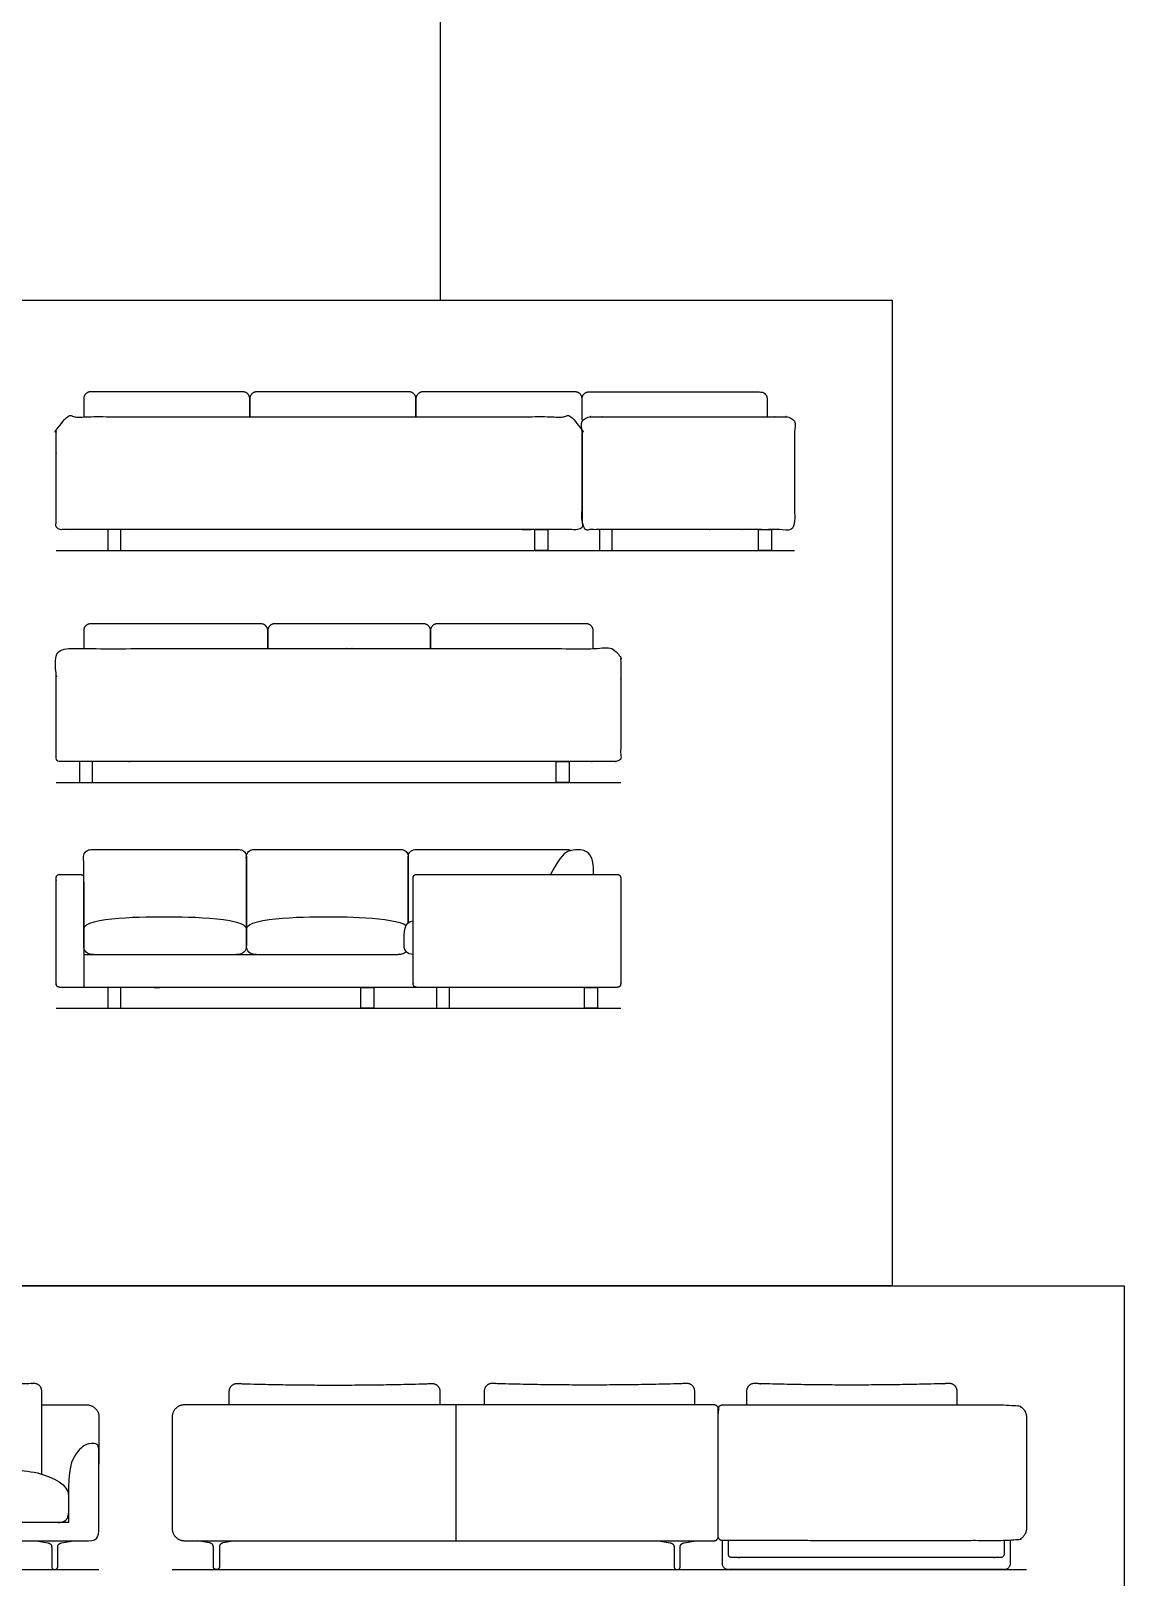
# Model space of a CAD drawing. Header units: metres. Extents: x 0 to 74.2, y -1.2 to 25.5.
# Drawn here: x 19.51 to 24.06, y 12.57 to 19.01 of the extents above; entities that cross this region are included whole.
import ezdxf

# ---------------------------------------------------------------- set-up
doc = ezdxf.new("R2010")
doc.units = ezdxf.units.M
doc.header["$MEASUREMENT"] = 0
for name, color, linetype, true_color in [('AG-DETAILS', 7, 'Continuous', 0x66ffff), ('AG-DIAGRAM', 7, 'Continuous', 0xfecc66), ('AG-FURNITURE', 7, 'Continuous', 0x66ccff), ('X-VPRT', 6, 'Continuous', 0xff00ff)]:
    doc.layers.add(name, color=color, linetype=linetype, true_color=true_color)

msp = doc.modelspace()

# ---------------------------------------------------------------- linework, layer by layer
at = {"layer": 'AG-DETAILS'}
msp.add_lwpolyline([(21.2805, 13.289), (21.2805, 12.7238)], dxfattribs=at)
at = {"layer": 'AG-DIAGRAM'}
for points in [[(19.6168, 16.845), (22.6902, 16.845)], [(19.6168, 15.8798), (21.9663, 15.8798)], [(19.6168, 14.94), (21.9663, 14.94)], [(16.2386, 12.6032), (19.7946, 12.6032)], [(20.0994, 12.6032), (23.6554, 12.6032)]]:
    msp.add_lwpolyline(points, dxfattribs=at)
at = {"layer": 'AG-FURNITURE'}
for p, q in [((19.5978, 12.6968), (19.5978, 12.6159)), ((19.5978, 12.6968), (19.5978, 12.6159)), ((19.6232, 12.6159), (19.6232, 12.6968)), ((19.6232, 12.6159), (19.6232, 12.6968)), ((20.2708, 12.6159), (20.2708, 12.6968)), ((20.2962, 12.6968), (20.2962, 12.6159)), ((22.1886, 12.6968), (22.1886, 12.6159)), ((22.214, 12.6159), (22.214, 12.6968))]:
    msp.add_line(p, q, dxfattribs=at)
for points in [[(19.8311, 16.9319), (19.8311, 16.845), (19.8851, 16.845), (19.8851, 16.9319)], [(21.6631, 16.9319), (21.6631, 16.845), (21.6091, 16.845), (21.6091, 16.9319)], [(21.8775, 16.9319), (21.8775, 16.845), (21.9315, 16.845), (21.9315, 16.9319)], [(22.5947, 16.9319), (22.5947, 16.845), (22.5407, 16.845), (22.5407, 16.9319)], [(19.7132, 15.9667), (19.7132, 15.8798), (19.7672, 15.8798), (19.7672, 15.9667)], [(21.752, 15.9667), (21.752, 15.8798), (21.698, 15.8798), (21.698, 15.9667)], [(19.8311, 15.0269), (19.8311, 14.94), (19.8851, 14.94), (19.8851, 15.0269)], [(20.9392, 15.0269), (20.9392, 14.94), (20.8852, 14.94), (20.8852, 15.0269)], [(21.1997, 15.0269), (21.1997, 14.94), (21.2536, 14.94), (21.2536, 15.0269)], [(21.8693, 15.0269), (21.8693, 14.94), (21.8153, 14.94), (21.8153, 15.0269)]]:
    msp.add_lwpolyline(points, close=True, dxfattribs=at)
for points in [[(19.7311, 15.1634), (20.0232, 15.1634), (21.0392, 15.1634)], [(19.5328, 12.7238), (19.5818, 12.7147)], [(19.5328, 12.7238), (19.5818, 12.7147)], [(19.6392, 12.7147), (19.6882, 12.7238)], [(19.6392, 12.7147), (19.6882, 12.7238)], [(20.2547, 12.7147), (20.2058, 12.7238)], [(20.3611, 12.7238), (20.3122, 12.7147)], [(22.1236, 12.7238), (22.1726, 12.7147)], [(22.23, 12.7147), (22.279, 12.7238)]]:
    msp.add_lwpolyline(points, dxfattribs=at)
msp.add_polyline3d([(21.1165, 15.0269, 0), (20.7217, 15.0269, 0), (20.0232, 15.0269, 0), (20.0486, 15.0269, 0), (19.7311, 15.0269, 0)], dxfattribs=at)
for points, weights, knots in [([(20.4226, 17.4018), (20.4226, 17.4391), (20.4226, 17.4763), (20.4226, 17.5054), (20.3935, 17.5054), (20.2139, 17.5054), (20.0697, 17.5054), (19.9255, 17.5054), (19.7602, 17.5054), (19.7311, 17.5054), (19.7311, 17.4763), (19.7311, 17.4391), (19.7311, 17.4018)], [1, 1, 1, 0.707106781186, 1, 1, 1, 1, 1, 0.707106781186, 1, 1, 1], [-1.381437, -1.381437, -1.381437, -1.13707, -1.13707, -0.987211, -0.987211, -0.040948, -0.040948, 0.905315, 0.905315, 1.055175, 1.055175, 1.299541, 1.299541, 1.299541]), ([(21.1141, 17.4018), (21.1141, 17.4391), (21.1141, 17.4763), (21.1141, 17.5054), (21.0851, 17.5054), (20.9197, 17.5054), (20.7755, 17.5054), (20.6171, 17.5054), (20.4517, 17.5054), (20.4226, 17.5054), (20.4226, 17.4763), (20.4226, 17.4391), (20.4226, 17.4018)], [1, 1, 1, 0.707106781186, 1, 1, 1, 1, 1, 0.707106781186, 1, 1, 1], [-1.381437, -1.381437, -1.381437, -1.13707, -1.13707, -0.987211, -0.987211, -0.040948, -0.040948, 0.905315, 0.905315, 1.055175, 1.055175, 1.299541, 1.299541, 1.299541]), ([(21.8057, 17.388), (21.8057, 17.4391), (21.8057, 17.4763), (21.8057, 17.5054), (21.7766, 17.5054), (21.6112, 17.5054), (21.467, 17.5054), (21.3086, 17.5054), (21.1432, 17.5054), (21.1141, 17.5054), (21.1141, 17.4763), (21.1141, 17.4391), (21.1141, 17.4018)], [1, 1, 1, 0.707106781186, 1, 1, 1, 1, 1, 0.707106781186, 1, 1, 1], [-1.381437, -1.381437, -1.381437, -1.13707, -1.13707, -0.987211, -0.987211, -0.040948, -0.040948, 0.905315, 0.905315, 1.055175, 1.055175, 1.299541, 1.299541, 1.299541]), ([(21.8057, 17.388), (21.8057, 17.4391), (21.8057, 17.4763), (21.8057, 17.5054), (21.8348, 17.5054), (22.0001, 17.5054), (22.2372, 17.5054), (22.3814, 17.5054), (22.5468, 17.5054), (22.5759, 17.5054), (22.5759, 17.4763), (22.5759, 17.4391), (22.5759, 17.4018)], [1, 1, 1, 0.707106781186, 1, 1, 1, 1, 1, 0.707106781186, 1, 1, 1], [-1.381437, -1.381437, -1.381437, -1.13707, -1.13707, -0.987211, -0.987211, -0.040948, -0.040948, 0.905315, 0.905315, 1.055175, 1.055175, 1.299541, 1.299541, 1.299541]), ([(20.7112, 17.4018), (19.7173, 17.4018), (19.6739, 17.4018), (19.6306, 17.4018), (19.6168, 17.4018), (19.6168, 17.388), (19.6168, 17.1669), (19.6168, 16.9457), (19.6168, 16.9319), (19.6306, 16.9319), (19.6808, 16.9319), (19.7311, 16.9319), (21.6914, 16.9319), (21.7416, 16.9319), (21.7919, 16.9319), (21.8057, 16.9319), (21.8057, 16.9457), (21.8057, 17.1669), (21.8057, 17.388), (21.8057, 17.4018), (21.7919, 17.4018), (21.7485, 17.4018), (21.7052, 17.4018), (20.7112, 17.4018)], [1, 1, 1, 1, 0.707106781187, 1, 1, 1, 0.707106781187, 1, 1, 1, 1, 1, 1, 0.707106781187, 1, 1, 1, 0.707106781187, 1, 1, 1, 1], [-9.416986, -9.416986, -9.416986, -7.137495, -6.852991, -6.852991, -6.781916, -6.781916, -5.330745, -5.330745, -5.25967, -5.25967, -4.483858, 0.938238, 0.938238, 1.267991, 1.267991, 1.339066, 1.339066, 2.790237, 2.790237, 2.861312, 2.861312, 3.145816, 5.425307, 5.425307, 5.425307]), ([(22.2479, 17.4018), (21.9062, 17.4018), (21.8628, 17.4018), (21.8195, 17.4018), (21.8057, 17.4018), (21.8057, 17.388), (21.8057, 17.1669), (21.8057, 16.9457), (21.8057, 16.9319), (21.8195, 16.9319), (21.8697, 16.9319), (21.92, 16.9319), (22.5759, 16.9319), (22.6261, 16.9319), (22.6764, 16.9319), (22.6902, 16.9319), (22.6902, 16.9457), (22.6902, 17.1669), (22.6902, 17.388), (22.6902, 17.4018), (22.6764, 17.4018), (22.633, 17.4018), (22.5897, 17.4018), (22.2479, 17.4018)], [1, 1, 1, 1, 0.707106781187, 1, 1, 1, 0.707106781187, 1, 1, 1, 1, 1, 1, 0.707106781187, 1, 1, 1, 0.707106781187, 1, 1, 1, 1], [-9.416986, -9.416986, -9.416986, -7.137495, -6.852991, -6.852991, -6.781916, -6.781916, -5.330745, -5.330745, -5.25967, -5.25967, -4.483858, 0.938238, 0.938238, 1.267991, 1.267991, 1.339066, 1.339066, 2.790237, 2.790237, 2.861312, 2.861312, 3.145816, 5.425307, 5.425307, 5.425307]), ([(20.4973, 16.4366), (20.4973, 16.4739), (20.4973, 16.5111), (20.4973, 16.5402), (20.4682, 16.5402), (20.3028, 16.5402), (20.1586, 16.5402), (19.9255, 16.5402), (19.7602, 16.5402), (19.7311, 16.5402), (19.7311, 16.5111), (19.7311, 16.4739), (19.7311, 16.4366)], [1, 1, 1, 0.707106781186, 1, 1, 1, 1, 1, 0.707106781186, 1, 1, 1], [-1.381437, -1.381437, -1.381437, -1.13707, -1.13707, -0.987211, -0.987211, -0.040948, -0.040948, 0.905315, 0.905315, 1.055175, 1.055175, 1.299541, 1.299541, 1.299541]), ([(21.1746, 16.4366), (21.1746, 16.4739), (21.1746, 16.5111), (21.1746, 16.5402), (21.1456, 16.5402), (20.9802, 16.5402), (20.836, 16.5402), (20.6918, 16.5402), (20.5264, 16.5402), (20.4973, 16.5402), (20.4973, 16.5111), (20.4973, 16.4739), (20.4973, 16.4366)], [1, 1, 1, 0.707106781186, 1, 1, 1, 1, 1, 0.707106781186, 1, 1, 1], [-1.381437, -1.381437, -1.381437, -1.13707, -1.13707, -0.987211, -0.987211, -0.040948, -0.040948, 0.905315, 0.905315, 1.055175, 1.055175, 1.299541, 1.299541, 1.299541]), ([(21.852, 16.4366), (21.852, 16.4739), (21.852, 16.5111), (21.852, 16.5402), (21.8229, 16.5402), (21.6575, 16.5402), (21.5133, 16.5402), (21.3691, 16.5402), (21.2037, 16.5402), (21.1746, 16.5402), (21.1746, 16.5111), (21.1746, 16.4739), (21.1746, 16.4366)], [1, 1, 1, 0.707106781186, 1, 1, 1, 1, 1, 0.707106781186, 1, 1, 1], [-1.381437, -1.381437, -1.381437, -1.13707, -1.13707, -0.987211, -0.987211, -0.040948, -0.040948, 0.905315, 0.905315, 1.055175, 1.055175, 1.299541, 1.299541, 1.299541]), ([(20.836, 16.4366), (20.8275, 16.4366), (20.8191, 16.4366), (20.4878, 16.4366), (19.7173, 16.4366), (19.6739, 16.4366), (19.6306, 16.4366), (19.6168, 16.4366), (19.6168, 16.4228), (19.6168, 16.2017), (19.6168, 15.9805), (19.6168, 15.9667), (19.6306, 15.9667), (19.6808, 15.9667), (19.7311, 15.9667), (20.329, 15.9667), (20.4878, 15.9667), (20.6465, 15.9667), (20.8053, 15.9667), (20.8206, 15.9667), (20.836, 15.9667), (20.8513, 15.9667), (20.8667, 15.9667), (21.0254, 15.9667), (21.1842, 15.9667), (21.3429, 15.9667), (21.852, 15.9667), (21.9022, 15.9667), (21.9525, 15.9667), (21.9663, 15.9667), (21.9663, 15.9805), (21.9663, 16.2017), (21.9663, 16.4228), (21.9663, 16.4366), (21.9525, 16.4366), (21.9091, 16.4366), (21.8658, 16.4366), (21.1842, 16.4366), (20.8529, 16.4366), (20.8444, 16.4366), (20.836, 16.4366)], [1, 1, 1, 1, 1, 1, 1, 0.707106781187, 1, 1, 1, 0.707106781187, 1, 1, 1, 1, 1, 1, 1, 1, 1, 1, 1, 1, 1, 1, 1, 1, 1, 0.707106781187, 1, 1, 1, 0.707106781187, 1, 1, 1, 1, 1, 1, 1], [-9.416986, -9.416986, -9.416986, -9.361489, -9.361489, -7.137495, -7.137495, -6.852991, -6.852991, -6.781916, -6.781916, -5.330745, -5.330745, -5.25967, -5.25967, -4.929917, -4.929917, -3.513251, -3.513251, -2.096584, -2.096584, -1.995839, -1.995839, -1.895095, -1.895095, -0.478428, -0.478428, 0.938238, 0.938238, 1.267991, 1.267991, 1.339066, 1.339066, 2.790237, 2.790237, 2.861312, 2.861312, 3.145816, 3.145816, 5.36981, 5.36981, 5.425307, 5.425307, 5.425307]), ([(19.7311, 15.2705), (19.7311, 15.5341), (19.7311, 15.5713), (19.7311, 15.6004), (19.7602, 15.6004), (19.9113, 15.6004), (20.0656, 15.6004), (20.2139, 15.6004), (20.3793, 15.6004), (20.4084, 15.6004), (20.4084, 15.5713), (20.4084, 15.5341), (20.4084, 15.2705)], [1, 1, 1, 0.707106781186, 1, 1, 1, 1, 1, 0.707106781186, 1, 1, 1], [-1.381437, -1.381437, -1.381437, -1.13707, -1.13707, -0.987211, -0.987211, -0.040948, -0.040948, 0.905315, 0.905315, 1.055175, 1.055175, 1.299541, 1.299541, 1.299541]), ([(20.4084, 15.2705), (20.4084, 15.5341), (20.4084, 15.5713), (20.4084, 15.6004), (20.4375, 15.6004), (20.6029, 15.6004), (20.739, 15.6004), (20.8873, 15.6004), (21.0527, 15.6004), (21.0818, 15.6004), (21.0818, 15.5713), (21.0818, 15.5358), (21.0818, 15.2952)], [1, 1, 1, 0.707106781186, 1, 1, 1, 1, 1, 0.707106781186, 1, 1, 1], [-1.381437, -1.381437, -1.381437, -1.13707, -1.13707, -0.987211, -0.987211, -0.040948, -0.040948, 0.905315, 0.905315, 1.055175, 1.055175, 1.287817, 1.287817, 1.287817]), ([(21.0818, 15.2952), (21.0818, 15.5358), (21.0818, 15.5713), (21.0818, 15.6004), (21.1109, 15.6004), (21.2762, 15.6004), (21.4305, 15.6004), (21.5788, 15.6004), (21.7442, 15.6004), (21.7521, 15.6004), (21.7589, 15.5964)], [1, 1, 1, 0.707106781186, 1, 1, 1, 1, 1, 0.899231507865, 0.867800838219], [-1.369712, -1.369712, -1.369712, -1.13707, -1.13707, -0.987211, -0.987211, -0.040948, -0.040948, 0.905315, 0.905315, 0.956874, 0.956874, 0.956874]), ([(19.7311, 15.0269), (19.7311, 15.2649), (19.7311, 15.483), (19.7311, 15.4968), (19.7173, 15.4968), (19.6739, 15.4968), (19.6306, 15.4968), (19.6168, 15.4968), (19.6168, 15.483), (19.6168, 15.2619), (19.6168, 15.0407), (19.6168, 15.0269), (19.6306, 15.0269), (19.6808, 15.0269), (19.7311, 15.0269)], [1, 1, 1, 0.707106781187, 1, 1, 1, 0.707106781187, 1, 1, 1, 0.707106781187, 1, 1, 1], [-3.393013, -3.393013, -3.393013, -1.961914, -1.961914, -1.890839, -1.890839, -1.606335, -1.606335, -1.53526, -1.53526, -0.084089, -0.084089, -0.013014, -0.013014, 0.316738, 0.316738, 0.316738]), ([(21.217, 15.0269), (21.1667, 15.0269), (21.1165, 15.0269), (21.1027, 15.0269), (21.1027, 15.0407), (21.1027, 15.2619), (21.1027, 15.483), (21.1027, 15.4968), (21.1165, 15.4968), (21.1598, 15.4968), (21.2032, 15.4968)], [1, 1, 1, 0.707106781187, 1, 1, 1, 0.707106781187, 1, 1, 1], [7.264905, 7.264905, 7.264905, 7.594657, 7.594657, 7.665733, 7.665733, 9.116904, 9.116904, 9.187979, 9.187979, 9.472483, 9.472483, 9.472483]), ([(21.8658, 15.4968), (21.9091, 15.4968), (21.9525, 15.4968), (21.9663, 15.4968), (21.9663, 15.483), (21.9663, 15.2619), (21.9663, 15.0407), (21.9663, 15.0269), (21.9525, 15.0269), (21.9022, 15.0269), (21.852, 15.0269)], [1, 1, 1, 0.707106781187, 1, 1, 1, 0.707106781187, 1, 1, 1], [2.223994, 2.223994, 2.223994, 2.508499, 2.508499, 2.579574, 2.579574, 4.030745, 4.030745, 4.10182, 4.10182, 4.431572, 4.431572, 4.431572]), ([(19.5567, 13.0006), (19.5567, 13.1448), (19.5567, 13.2892), (19.5567, 13.3177), (19.5567, 13.3461), (19.5567, 13.3779), (19.525, 13.3779), (19.1186, 13.3652), (18.7122, 13.3779), (18.6804, 13.3779), (18.6804, 13.3461), (18.6804, 13.3177), (18.6804, 13.289), (18.6804, 13.1522), (18.6804, 13.0154)], [1, 1, 1, 1, 1, 0.707106781187, 1, 1, 1, 0.707106781187, 1, 1, 1, 1, 1], [-0.946138, -0.946138, -0.946138, 0.000833, 0.000833, 0.138667, 0.138667, 0.302292, 0.302292, 2.968958, 2.968958, 3.132583, 3.132583, 3.27125, 3.27125, 4.169733, 4.169733, 4.169733]), ([(20.3372, 13.289), (20.3372, 13.3177), (20.3372, 13.3461), (20.3372, 13.3779), (20.369, 13.3779), (20.7754, 13.3652), (21.1818, 13.3779), (21.2135, 13.3779), (21.2135, 13.3461), (21.2135, 13.3177), (21.2135, 13.289)], [1, 1, 1, 0.707106781187, 1, 1, 1, 0.707106781187, 1, 1, 1], [0.162792, 0.162792, 0.162792, 0.300697, 0.300697, 0.464405, 0.464405, 3.132429, 3.132429, 3.296137, 3.296137, 3.434042, 3.434042, 3.434042]), ([(22.2745, 13.289), (22.2745, 13.3177), (22.2745, 13.3461), (22.2745, 13.3779), (22.2428, 13.3779), (21.8364, 13.3652), (21.43, 13.3779), (21.3982, 13.3779), (21.3982, 13.3461), (21.3982, 13.3177), (21.3982, 13.289)], [1, 1, 1, 0.707106781187, 1, 1, 1, 0.707106781187, 1, 1, 1], [0.162792, 0.162792, 0.162792, 0.300697, 0.300697, 0.464405, 0.464405, 3.132429, 3.132429, 3.296137, 3.296137, 3.434042, 3.434042, 3.434042]), ([(23.3667, 13.289), (23.3667, 13.3256), (23.3667, 13.3461), (23.3667, 13.3779), (23.335, 13.3779), (22.9286, 13.3652), (22.5222, 13.3779), (22.4904, 13.3779), (22.4904, 13.3461), (22.4904, 13.3255), (22.4904, 13.2889)], [1, 1, 1, 0.707106781187, 1, 1, 1, 0.707106781187, 1, 1, 1], [0.201844, 0.201844, 0.201844, 0.301459, 0.301459, 0.465084, 0.465084, 3.13175, 3.13175, 3.295375, 3.295375, 3.395142, 3.395142, 3.395142]), ([(19.5567, 13.289), (19.6502, 13.289), (19.7438, 13.289), (19.7946, 13.289), (19.7946, 13.2382), (19.7946, 13.1813), (19.7946, 13.0418)], [1, 1, 1, 0.707106781186, 1, 1, 1], [16.850557, 16.850557, 16.850557, 17.464237, 17.464237, 17.726037, 17.726037, 18.17863, 18.17863, 18.17863]), ([(22.3866, 12.724), (22.3727, 12.7267), (22.3727, 12.7409), (22.3727, 12.9265), (22.3727, 13.2719), (22.3727, 13.2861), (22.3866, 13.2888)], [0.936315642561, 0.743461378224, 1, 1, 1, 0.743426342091, 0.936368328139], [0.0109129, 0.0109129, 0.0109129, 0.0879204, 0.0879204, 0.7812271, 0.7812271, 0.8582451, 0.8582451, 0.8582451]), ([(22.3866, 13.2888), (22.9956, 13.289), (23.6046, 13.289), (23.6554, 13.289), (23.6554, 13.2382), (23.6554, 13.0064), (23.6554, 12.7746), (23.6554, 12.7238), (23.6046, 12.7238), (22.9956, 12.7238), (22.3866, 12.724)], [1, 1, 1, 0.707106781186, 1, 1, 1, 0.707106781187, 1, 1, 1], [3.327736, 3.327736, 3.327736, 7.323604, 7.323604, 7.585405, 7.585405, 9.430925, 9.430925, 9.692726, 9.692726, 13.688599, 13.688599, 13.688599]), ([(23.5875, 12.7238), (23.5875, 12.6762), (23.5875, 12.6286), (23.5875, 12.6032), (23.5621, 12.6032), (23.0331, 12.6032), (22.4151, 12.6032), (22.3897, 12.6032), (22.3897, 12.6286), (22.3897, 12.6762), (22.3897, 12.7238)], [1, 1, 1, 0.707106781187, 1, 1, 1, 0.707106781187, 1, 1, 1], [4.625383, 4.625383, 4.625383, 4.864477, 4.864477, 4.995377, 4.995377, 9.312221, 9.312221, 9.443121, 9.443121, 9.682216, 9.682216, 9.682216]), ([(23.5621, 12.7238), (23.5621, 12.6952), (23.5621, 12.6667), (23.5621, 12.654), (23.5494, 12.654), (23.0331, 12.654), (22.4278, 12.654), (22.4151, 12.654), (22.4151, 12.6667), (22.4151, 12.6952), (22.4151, 12.7238)], [1, 1, 1, 0.707106781187, 1, 1, 1, 0.707106781187, 1, 1, 1], [4.528084, 4.528084, 4.528084, 4.630934, 4.630934, 4.696384, 4.696384, 8.905449, 8.905449, 8.970898, 8.970898, 9.073749, 9.073749, 9.073749]), ([(19.5978, 12.6159), (19.5978, 12.6032), (19.6105, 12.6032), (19.6232, 12.6032), (19.6232, 12.6159)], [1, 0.707106781187, 1, 0.707106781187, 1], [0.5311943, 0.5311943, 0.5311943, 0.5966442, 0.5966442, 0.662094, 0.662094, 0.662094]), ([(19.5978, 12.6159), (19.5978, 12.6032), (19.6105, 12.6032), (19.6232, 12.6032), (19.6232, 12.6159)], [1, 0.707106781187, 1, 0.707106781187, 1], [0.5311943, 0.5311943, 0.5311943, 0.5966442, 0.5966442, 0.662094, 0.662094, 0.662094]), ([(20.2962, 12.6159), (20.2962, 12.6032), (20.2835, 12.6032), (20.2708, 12.6032), (20.2708, 12.6159)], [1, 0.707106781187, 1, 0.707106781187, 1], [0.5311943, 0.5311943, 0.5311943, 0.5966442, 0.5966442, 0.662094, 0.662094, 0.662094]), ([(22.1886, 12.6159), (22.1886, 12.6032), (22.2013, 12.6032), (22.214, 12.6032), (22.214, 12.6159)], [1, 0.707106781187, 1, 0.707106781187, 1], [0.5311943, 0.5311943, 0.5311943, 0.5966442, 0.5966442, 0.662094, 0.662094, 0.662094])]:
    msp.add_rational_spline(points, weights, degree=2, knots=knots, dxfattribs=at)
for points, degree in [([(21.8534, 15.4968), (21.8534, 15.5436), (21.8462, 15.5712), (21.8199, 15.6011), (21.7503, 15.6011), (21.718, 15.5766), (21.6741, 15.4968)], 3), ([(21.2032, 15.4968), (21.5345, 15.4968), (21.8658, 15.4968)], 2), ([(21.0735, 15.1752), (21.0667, 15.1673), (21.0556, 15.1634), (21.0403, 15.1634)], 3), ([(21.5345, 15.0269), (21.3757, 15.0269), (21.217, 15.0269)], 2), ([(21.852, 15.0269), (21.6932, 15.0269), (21.5345, 15.0269)], 2), ([(22.3556, 13.289), (21.2529, 13.289), (20.1502, 13.289)], 2), ([(22.3727, 12.7409), (22.3727, 13.0064), (22.3727, 13.2719)], 2), ([(20.0994, 13.2382), (20.0994, 13.0064), (20.0994, 12.7746)], 2), ([(19.6249, 12.8), (19.6676, 12.8), (19.6676, 12.839)], 2), ([(19.5818, 12.7147), (19.5978, 12.7117), (19.5978, 12.6968)], 2), ([(19.5818, 12.7147), (19.5978, 12.7117), (19.5978, 12.6968)], 2), ([(19.6232, 12.6968), (19.6232, 12.7117), (19.6392, 12.7147)], 2), ([(19.6232, 12.6968), (19.6232, 12.7117), (19.6392, 12.7147)], 2), ([(20.1502, 12.7238), (21.2529, 12.7238), (22.3556, 12.7238)], 2), ([(20.2708, 12.6968), (20.2708, 12.7117), (20.2547, 12.7147)], 2), ([(20.3122, 12.7147), (20.2962, 12.7117), (20.2962, 12.6968)], 2), ([(22.1726, 12.7147), (22.1886, 12.7117), (22.1886, 12.6968)], 2), ([(22.214, 12.6968), (22.214, 12.7117), (22.23, 12.7147)], 2)]:
    msp.add_open_spline(points, degree=degree, dxfattribs=at)
for points, knots in [([(19.7725, 15.1634), (19.7449, 15.1634), (19.7311, 15.1761), (19.7311, 15.2016), (19.7311, 15.2288), (19.7311, 15.2414), (19.7311, 15.2705), (19.7311, 15.321), (20.0081, 15.321), (20.0656, 15.321), (20.1172, 15.321), (20.4084, 15.321), (20.4084, 15.2705), (20.4084, 15.2414), (20.4084, 15.2288), (20.4084, 15.2016), (20.4084, 15.1761), (20.3946, 15.1634), (20.367, 15.1634)], [0, 0, 0, 0, 0.261081, 0.261081, 0.261081, 0.528874, 0.528874, 0.528874, 1.694501, 1.694501, 1.694501, 2.860127, 2.860127, 2.860127, 3.12792, 3.12792, 3.12792, 3.389001, 3.389001, 3.389001, 3.389001]), ([(20.4499, 15.1634), (20.4222, 15.1634), (20.4084, 15.1761), (20.4084, 15.2016), (20.4084, 15.2288), (20.4084, 15.2414), (20.4084, 15.2705), (20.4084, 15.321), (20.6997, 15.321), (20.739, 15.321), (20.7853, 15.321), (21.0255, 15.321), (21.0734, 15.2842)], [0, 0, 0, 0, 0.261081, 0.261081, 0.261081, 0.528874, 0.528874, 0.528874, 1.694501, 1.694501, 1.694501, 2.742707, 2.742707, 2.742707, 2.742707]), ([(21.1027, 15.1635), (21.0773, 15.1645), (21.0646, 15.1774), (21.0646, 15.2597), (21.0646, 15.2991), (21.1027, 15.304)], [0.0107579, 0.0107579, 0.0107579, 0.0107579, 0.2610814, 0.2610814, 0.7071766, 0.7071766, 0.7071766, 0.7071766]), ([(17.5403, 12.7238), (18.1244, 12.7238), (18.3689, 12.7238), (18.6135, 12.7238), (18.9926, 12.7238), (19.3717, 12.7238), (19.7509, 12.7238), (19.7946, 12.7238), (19.7946, 12.7559), (19.7946, 13.0912), (19.7946, 13.1302), (19.7527, 13.1302), (19.7121, 13.1101), (19.6676, 13.0411), (19.6676, 12.9449), (19.6676, 12.8966), (19.6676, 12.8483), (19.6676, 12.8), (19.3162, 12.8), (18.9648, 12.8), (18.6135, 12.8), (18.3795, 12.8), (18.1456, 12.8), (17.5403, 12.8)], [-8.06629, -8.06629, -8.06629, -8.06629, -5.659197, -5.659197, -5.659197, -1.927574, -1.927574, -1.927574, -1.528086, -1.128597, -0.729108, -0.32962, 0.069869, 0.469358, 0.469358, 0.469358, 0.9448, 0.9448, 0.9448, 4.403133, 4.403133, 4.403133, 6.705612, 6.705612, 6.705612, 6.705612]), ([(17.6021, 12.8), (17.5736, 12.8), (17.5594, 12.813), (17.5594, 12.839), (17.5594, 12.8637), (17.5594, 12.8883), (17.5594, 12.9553), (17.6794, 13.0223), (17.9151, 13.0223), (18.5386, 13.0223), (18.6135, 13.0075), (18.6884, 13.0223), (19.3119, 13.0223), (19.5475, 13.0223), (19.6676, 12.9553), (19.6676, 12.913)], [0, 0, 0, 0, 0.228861, 0.228861, 0.228861, 0.471495, 0.471495, 1.3858, 2.300105, 3.21441, 3.21441, 3.21441, 4.128715, 5.043021, 5.957326, 5.957326, 5.957326, 5.957326])]:
    msp.add_open_spline(points, degree=3, knots=knots, dxfattribs=at)
for points, weights in [([(20.1502, 13.289), (20.0994, 13.289), (20.0994, 13.2382)], [1, 0.707106781186, 1]), ([(22.3727, 13.2719), (22.3727, 13.289), (22.3556, 13.289)], [1, 0.707106781187, 1]), ([(20.0994, 12.7746), (20.0994, 12.7238), (20.1502, 12.7238)], [1, 0.707106781187, 1]), ([(22.3556, 12.7238), (22.3727, 12.7238), (22.3727, 12.7409)], [1, 0.707106781187, 1])]:
    msp.add_rational_spline(points, weights, degree=2, dxfattribs=at)
at = {"layer": 'X-VPRT'}
for points in [[(15.8322, 17.8864), (21.217, 17.8864), (21.217, 20.0708), (15.8322, 20.0708)], [(15.8322, 17.8864), (23.0966, 17.8864), (23.0966, 13.7843), (15.8322, 13.7843)], [(15.8322, 13.7843), (24.0618, 13.7843), (24.0618, 9.86), (15.8322, 9.86)]]:
    msp.add_lwpolyline(points, close=True, dxfattribs=at)

doc.saveas('drawing.dxf')
